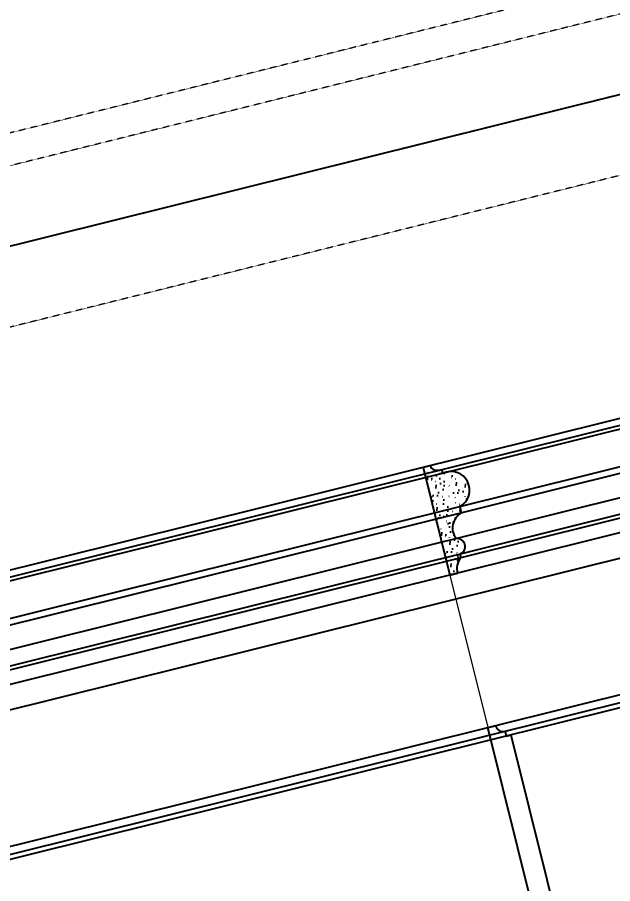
# Model space of a CAD drawing. Header units: inches. Extents: x 122939 to 389145, y 29603 to 574065.
# Drawn here: x 332364 to 332742, y 491236 to 491787 of the extents above; entities that cross this region are included whole.
import ezdxf

# ---------------------------------------------------------------- set-up
doc = ezdxf.new("R2010")
doc.units = ezdxf.units.IN
doc.header["$MEASUREMENT"] = 0
doc.linetypes.add('HIDDEN', pattern=[0.375, 0.25, -0.125])
for name, color, linetype, lineweight in [('A-Dim-ID', 9, 'Continuous', 20), ('Fabric', 253, 'Continuous', 0), ('GRC', 41, 'Continuous', 0)]:
    doc.layers.add(name, color=color, linetype=linetype, lineweight=lineweight)
doc.layers.add('A-WALL', color=7, linetype='Continuous')
doc.layers.add('gypsum', color=31, linetype='Continuous')
doc.styles.add('ST9', font='romans.shx', dxfattribs={"width": 0.8})
doc.dimstyles.new('DIM-20', dxfattribs={"dimscale": 1000, "dimtxt": 0.044, "dimasz": 0.035, "dimexe": 0.022, "dimexo": 0.022, "dimgap": 0.022, "dimtad": 1, "dimdec": 0, "dimzin": 0, "dimdsep": 46, "dimtxsty": 'ST9', "dimblk1": 'ARCHTICK', "dimblk2": 'ARCHTICK', "dimsah": 1, "dimcen": 0.088, "dimdle": 0.04, "dimclrd": 256, "dimclre": 256, "dimclrt": 3, "dimadec": 0, "dimazin": 0, "dimtfac": 1, "dimtdec": 0, "dimtix": 1, "dimtofl": 0, "dimtmove": 1, "dimatfit": 3, "dimldrblk": 'CLOSED', "dimfxl": 1, "dimtolj": 1, "dimtzin": 0, "dimarcsym": 0})

# ---------------------------------------------------------------- blocks, each defined once
blk = doc.blocks.new('win1')
at = {"color": 252, "linetype": 'HIDDEN', "ltscale": 0.5, "elevation": 0}
for points in [[(0, 2848.83), (1150, 2848.83), (1150, -101.17), (0, -101.17)], [(99.59, 2298.59), (1050.41, 2298.59), (1050.41, 398.59), (99.59, 398.59)], [(119.84, 2278.34), (1030.16, 2278.34), (1030.16, 418.83), (119.84, 418.83)]]:
    blk.add_lwpolyline(points, close=True, dxfattribs=at)
blk.add_lwpolyline([(50, 2798.83), (1100, 2798.83), (1100, -101.17), (50, -101.17), (50, 2798.83), (1100, 2798.83), (1100, -101.17)], dxfattribs=at)
blk = doc.blocks.new('M1')
at = {"layer": 'gypsum', "linetype": 'Continuous'}
h = blk.add_hatch(dxfattribs=at)
h.set_pattern_fill('GYPSUM', color=251, scale=36.842105, style=0, pattern_type=2)
h.set_pattern_definition([(360, (273234.79, 528507.015), (2e-15, 36.8421), [0, -36.8421]), (360, (273234.527, 528503.77), (2e-15, 36.8421), [0, -36.8421]), (360, (273237.11, 528504.44), (2e-15, 36.8421), [0, -36.8421]), (315, (273237.37, 528509.747), (36.8421, -9e-15), [0.2358, -51.8668]), (360, (273235.53, 528509.4), (2e-15, 36.8421), [0, -36.8421]), (360, (273235.53, 528509.4), (2e-15, 36.8421), [0, -36.8421]), (315, (273242.219, 528506.049), (36.8421, -9e-15), [0.2358, -51.8668]), (360, (273242.8, 528506.687), (2e-15, 36.8421), [0, -36.8421]), (360, (273242.8, 528506.687), (2e-15, 36.8421), [0, -36.8421]), (360, (273239.94, 528504.064), (2e-15, 36.8421), [0, -36.8421]), (315, (273244.39, 528504.474), (36.8421, -9e-15), [0.2358, -51.8668]), (315, (273244.39, 528504.474), (36.8421, -9e-15), [0.2358, -51.8668]), (315, (273242.807, 528509.432), (36.8421, -9e-15), [0.2358, -51.8668]), (315, (273242.807, 528509.432), (36.8421, -9e-15), [0.2358, -51.8668]), (360, (273243.383, 528510.347), (2e-15, 36.8421), [0, -36.8421]), (360, (273240.827, 528510.954), (2e-15, 36.8421), [0, -36.8421]), (360, (273246.932, 528510.374), (2e-15, 36.8421), [0, -36.8421]), (360, (273244.505, 528511.947), (2e-15, 36.8421), [0, -36.8421]), (360, (273234.93, 528514.797), (2e-15, 36.8421), [0, -36.8421]), (315, (273239.017, 528516.243), (36.8421, -9e-15), [0.2358, -51.8668]), (315, (273239.017, 528516.243), (36.8421, -9e-15), [0.2358, -51.8668]), (360, (273236.827, 528519.467), (2e-15, 36.8421), [0, -36.8421]), (360, (273236.09, 528517.082), (2e-15, 36.8421), [0, -36.8421]), (360, (273235.245, 528524.425), (2e-15, 36.8421), [0, -36.8421]), (360, (273234.507, 528522.04), (2e-15, 36.8421), [0, -36.8421]), (315, (273239.005, 528526.003), (36.8421, -9e-15), [0.2358, -51.8668]), (315, (273239.005, 528526.003), (36.8421, -9e-15), [0.2358, -51.8668]), (360, (273243.625, 528515.488), (2e-15, 36.8421), [0, -36.8421]), (315, (273244.105, 528519.5), (36.8421, -9e-15), [0.2358, -51.8668]), (360, (273244.096, 528516.754), (2e-15, 36.8421), [0, -36.8421]), (360, (273244.096, 528516.754), (2e-15, 36.8421), [0, -36.8421]), (315, (273242.523, 528524.457), (36.8421, -9e-15), [0.2358, -51.8668]), (315, (273241.934, 528521.074), (36.8421, -9e-15), [0.2358, -51.8668]), (315, (273241.934, 528521.074), (36.8421, -9e-15), [0.2358, -51.8668]), (315, (273241.934, 528521.074), (36.8421, -9e-15), [0.2358, -51.8668]), (315, (273235.012, 528526.818), (36.8421, -9e-15), [0.2358, -51.8668]), (315, (273235.012, 528526.818), (36.8421, -9e-15), [0.2358, -51.8668]), (360, (273236.565, 528531.054), (2e-15, 36.8421), [0, -36.8421]), (360, (273236.143, 528538.297), (2e-15, 36.8421), [0, -36.8421]), (360, (273235.88, 528535.053), (2e-15, 36.8421), [0, -36.8421]), (360, (273238.463, 528535.724), (2e-15, 36.8421), [0, -36.8421]), (360, (273237.725, 528533.34), (2e-15, 36.8421), [0, -36.8421]), (315, (273240.653, 528532.5), (36.8421, -9e-15), [0.2358, -51.8668]), (360, (273242.463, 528527.21), (2e-15, 36.8421), [0, -36.8421]), (360, (273242.463, 528527.21), (2e-15, 36.8421), [0, -36.8421]), (360, (273245.26, 528531.744), (2e-15, 36.8421), [0, -36.8421]), (360, (273245.02, 528526.604), (2e-15, 36.8421), [0, -36.8421]), (360, (273246.14, 528528.203), (2e-15, 36.8421), [0, -36.8421]), (315, (273243.57, 528537.33), (36.8421, -9e-15), [0.2358, -51.8668]), (315, (273243.57, 528537.33), (36.8421, -9e-15), [0.2358, -51.8668]), (315, (273245.74, 528535.755), (36.8421, -9e-15), [0.2358, -51.8668]), (360, (273244.15, 528537.97), (2e-15, 36.8421), [0, -36.8421]), (360, (273245.732, 528533.01), (2e-15, 36.8421), [0, -36.8421]), (360, (273245.732, 528533.01), (2e-15, 36.8421), [0, -36.8421]), (315, (273250.58, 528503.512), (36.8421, -9e-15), [0.2358, -51.8668]), (360, (273252.315, 528503.59), (2e-15, 36.8421), [0, -36.8421]), (360, (273250.403, 528505.074), (2e-15, 36.8421), [0, -36.8421]), (360, (273250.403, 528505.074), (2e-15, 36.8421), [0, -36.8421]), (360, (273249.67, 528506.44), (2e-15, 36.8421), [0, -36.8421]), (360, (273255.97, 528506.47), (2e-15, 36.8421), [0, -36.8421]), (360, (273252.787, 528504.855), (2e-15, 36.8421), [0, -36.8421]), (360, (273253.86, 528506.66), (2e-15, 36.8421), [0, -36.8421]), (315, (273248.997, 528508.316), (36.8421, -9e-15), [0.2358, -51.8668]), (315, (273248.997, 528508.316), (36.8421, -9e-15), [0.2358, -51.8668]), (360, (273248.917, 528513.175), (2e-15, 36.8421), [0, -36.8421]), (315, (273253.693, 528508.798), (36.8421, -9e-15), [0.2358, -51.8668]), (360, (273254.39, 528511.43), (2e-15, 36.8421), [0, -36.8421]), (360, (273256.972, 528512.1), (2e-15, 36.8421), [0, -36.8421]), (360, (273256.235, 528509.715), (2e-15, 36.8421), [0, -36.8421]), (360, (273256.235, 528509.715), (2e-15, 36.8421), [0, -36.8421]), (360, (273253.26, 528512.057), (2e-15, 36.8421), [0, -36.8421]), (315, (273260.745, 528503.918), (36.8421, -9e-15), [0.2358, -51.8668]), (315, (273260.745, 528503.918), (36.8421, -9e-15), [0.2358, -51.8668]), (360, (273257.817, 528504.757), (2e-15, 36.8421), [0, -36.8421]), (360, (273265.352, 528503.162), (2e-15, 36.8421), [0, -36.8421]), (315, (273260.16, 528513.538), (36.8421, -9e-15), [0.2358, -51.8668]), (360, (273258.555, 528507.14), (2e-15, 36.8421), [0, -36.8421]), (360, (273258.555, 528507.14), (2e-15, 36.8421), [0, -36.8421]), (315, (273264.25, 528512.132), (36.8421, -9e-15), [0.2358, -51.8668]), (315, (273263.662, 528508.748), (36.8421, -9e-15), [0.2358, -51.8668]), (360, (273264.24, 528509.387), (2e-15, 36.8421), [0, -36.8421]), (360, (273264.24, 528509.387), (2e-15, 36.8421), [0, -36.8421]), (360, (273264.24, 528509.387), (2e-15, 36.8421), [0, -36.8421]), (315, (273265.833, 528507.173), (36.8421, -9e-15), [0.2358, -51.8668]), (315, (273265.833, 528507.173), (36.8421, -9e-15), [0.2358, -51.8668]), (360, (273265.824, 528504.43), (2e-15, 36.8421), [0, -36.8421]), (315, (273270.44, 528511.016), (36.8421, -9e-15), [0.2358, -51.8668]), (315, (273270.44, 528511.016), (36.8421, -9e-15), [0.2358, -51.8668]), (360, (273271.113, 528509.14), (2e-15, 36.8421), [0, -36.8421]), (315, (273250.35, 528539.598), (36.8421, -9e-15), [0.2358, -51.8668]), (315, (273250.35, 528539.598), (36.8421, -9e-15), [0.2358, -51.8668]), (315, (273250.296, 528518.383), (36.8421, -9e-15), [0.2358, -51.8668]), (360, (273252.573, 528516.056), (2e-15, 36.8421), [0, -36.8421]), (360, (273249.39, 528514.44), (2e-15, 36.8421), [0, -36.8421]), (360, (273249.39, 528514.44), (2e-15, 36.8421), [0, -36.8421]), (315, (273256.168, 528514.352), (36.8421, -9e-15), [0.2358, -51.8668]), (315, (273256.168, 528514.352), (36.8421, -9e-15), [0.2358, -51.8668]), (360, (273253.38, 528519.706), (2e-15, 36.8421), [0, -36.8421]), (360, (273254.42, 528514.342), (2e-15, 36.8421), [0, -36.8421]), (315, (273248.713, 528523.341), (36.8421, -9e-15), [0.2358, -51.8668]), (360, (273250.12, 528520.1), (2e-15, 36.8421), [0, -36.8421]), (360, (273249.385, 528521.467), (2e-15, 36.8421), [0, -36.8421]), (360, (273249.385, 528521.467), (2e-15, 36.8421), [0, -36.8421]), (315, (273254.757, 528524.914), (36.8421, -9e-15), [0.2358, -51.8668]), (360, (273253.85, 528520.972), (2e-15, 36.8421), [0, -36.8421]), (360, (273253.575, 528521.685), (2e-15, 36.8421), [0, -36.8421]), (360, (273253.575, 528521.685), (2e-15, 36.8421), [0, -36.8421]), (360, (273257.72, 528518.59), (2e-15, 36.8421), [0, -36.8421]), (315, (273261.81, 528520.034), (36.8421, -9e-15), [0.2358, -51.8668]), (360, (273263.62, 528514.745), (2e-15, 36.8421), [0, -36.8421]), (360, (273263.62, 528514.745), (2e-15, 36.8421), [0, -36.8421]), (360, (273258.88, 528520.873), (2e-15, 36.8421), [0, -36.8421]), (360, (273257.3, 528525.83), (2e-15, 36.8421), [0, -36.8421]), (360, (273257.035, 528522.588), (2e-15, 36.8421), [0, -36.8421]), (360, (273259.62, 528523.258), (2e-15, 36.8421), [0, -36.8421]), (315, (273264.726, 528524.865), (36.8421, -9e-15), [0.2358, -51.8668]), (360, (273265.306, 528525.503), (2e-15, 36.8421), [0, -36.8421]), (360, (273265.306, 528525.503), (2e-15, 36.8421), [0, -36.8421]), (360, (273248.568, 528526.63), (2e-15, 36.8421), [0, -36.8421]), (360, (273251.025, 528530.698), (2e-15, 36.8421), [0, -36.8421]), (360, (273250.553, 528529.43), (2e-15, 36.8421), [0, -36.8421]), (360, (273255.452, 528527.546), (2e-15, 36.8421), [0, -36.8421]), (360, (273254.895, 528528.314), (2e-15, 36.8421), [0, -36.8421]), (360, (273254.21, 528532.313), (2e-15, 36.8421), [0, -36.8421]), (360, (273256.055, 528530.6), (2e-15, 36.8421), [0, -36.8421]), (315, (273251.93, 528534.64), (36.8421, -9e-15), [0.2358, -51.8668]), (360, (273251.755, 528536.356), (2e-15, 36.8421), [0, -36.8421]), (360, (273251.755, 528536.356), (2e-15, 36.8421), [0, -36.8421]), (360, (273251.02, 528537.723), (2e-15, 36.8421), [0, -36.8421]), (360, (273256.55, 528534.96), (2e-15, 36.8421), [0, -36.8421]), (360, (273256.08, 528533.695), (2e-15, 36.8421), [0, -36.8421]), (360, (273255.21, 528537.942), (2e-15, 36.8421), [0, -36.8421]), (315, (273258.87, 528528.342), (36.8421, -9e-15), [0.2358, -51.8668]), (360, (273258.036, 528528.216), (2e-15, 36.8421), [0, -36.8421]), (360, (273260.42, 528532.578), (2e-15, 36.8421), [0, -36.8421]), (360, (273260.42, 528532.578), (2e-15, 36.8421), [0, -36.8421]), (315, (273265.315, 528528.248), (36.8421, -9e-15), [0.2358, -51.8668]), (315, (273262.862, 528527.527), (36.8421, -9e-15), [0.2358, -51.8668]), (315, (273262.862, 528527.527), (36.8421, -9e-15), [0.2358, -51.8668]), (315, (273262.862, 528527.527), (36.8421, -9e-15), [0.2358, -51.8668]), (315, (273257.458, 528538.904), (36.8421, -9e-15), [0.2358, -51.8668]), (360, (273259.735, 528536.577), (2e-15, 36.8421), [0, -36.8421]), (360, (273259.735, 528536.577), (2e-15, 36.8421), [0, -36.8421]), (315, (273264.51, 528534.024), (36.8421, -9e-15), [0.2358, -51.8668]), (315, (273264.51, 528534.024), (36.8421, -9e-15), [0.2358, -51.8668]), (360, (273262.32, 528537.247), (2e-15, 36.8421), [0, -36.8421]), (360, (273261.582, 528534.863), (2e-15, 36.8421), [0, -36.8421]), (360, (273269.723, 528514.165), (2e-15, 36.8421), [0, -36.8421]), (360, (273266.416, 528519.28), (2e-15, 36.8421), [0, -36.8421]), (360, (273266.175, 528514.138), (2e-15, 36.8421), [0, -36.8421]), (360, (273267.296, 528515.738), (2e-15, 36.8421), [0, -36.8421]), (315, (273266.897, 528523.29), (36.8421, -9e-15), [0.2358, -51.8668]), (360, (273266.888, 528520.545), (2e-15, 36.8421), [0, -36.8421]), (360, (273266.888, 528520.545), (2e-15, 36.8421), [0, -36.8421]), (360, (273268.875, 528528.128), (2e-15, 36.8421), [0, -36.8421]), (360, (273266.32, 528528.734), (2e-15, 36.8421), [0, -36.8421]), (360, (273269.997, 528529.727), (2e-15, 36.8421), [0, -36.8421]), (315, (273269.598, 528537.28), (36.8421, -9e-15), [0.2358, -51.8668]), (315, (273267.427, 528538.854), (36.8421, -9e-15), [0.2358, -51.8668]), (360, (273269.59, 528534.534), (2e-15, 36.8421), [0, -36.8421]), (360, (273269.117, 528533.27), (2e-15, 36.8421), [0, -36.8421]), (360, (273269.117, 528533.27), (2e-15, 36.8421), [0, -36.8421]), (360, (273269.117, 528533.27), (2e-15, 36.8421), [0, -36.8421]), (360, (273260, 528539.82), (2e-15, 36.8421), [0, -36.8421]), (360, (273268.006, 528539.493), (2e-15, 36.8421), [0, -36.8421])])
edge = h.paths.add_edge_path()
edge.add_arc((272491.1, 527822.19), 11.88, 283.9461, 462.7163)
edge.add_line((272488.49, 527833.78), (272488.49, 527836.1))
edge.add_ellipse((272488.49, 527840.44), major_axis=(-6.53, 0), ratio=0.663806, start_angle=0, end_angle=90, ccw=False)
edge.add_line((272481.96, 527840.44), (272477.37, 527840.44))
edge.add_line((272477.37, 527840.44), (272477.37, 527769.98))
edge.add_line((272477.37, 527769.98), (272482.47, 527769.98))
edge.add_arc((272492.17, 527770.83), 9.73, 123.9206, 185.0555, ccw=False)
edge.add_line((272486.74, 527778.91), (272486.74, 527781.29))
edge.add_arc((272486.19, 527786.41), 5.15, 276.0442, 443.9558)
edge.add_arc((272497.07, 527795.81), 11.18, 106.1159, 202.4548, ccw=False)
edge.add_spline(control_points=[(272493.97, 527806.55), (272493.97, 527807.92), (272493.97, 527809.29), (272493.97, 527810.66)], knot_values=[0, 0, 0, 0, 0.167192, 0.167192, 0.167192, 0.167192], degree=3, periodic=0)
for p, q in [((272477.37, 527840.44), (272477.37, 527769.98)), ((272481.96, 527840.44), (272477.37, 527840.44)), ((272488.49, 527836.1), (272488.49, 527833.78)), ((272486.74, 527781.29), (272486.74, 527778.91)), ((272477.37, 527769.98), (272482.47, 527769.98))]:
    blk.add_line(p, q, dxfattribs=at)
for centre, radius, start, end in [((272491.1, 527822.19), 11.88, 283.9461, 102.7163), ((272497.07, 527795.81), 11.18, 106.1159, 202.4548), ((272486.19, 527786.41), 5.15, 276.0442, 83.9558), ((272492.17, 527770.83), 9.73, 123.9206, 185.0555)]:
    blk.add_arc(centre, radius, start, end, dxfattribs=at)
blk.add_ellipse((272488.49, 527840.44), major_axis=(-6.53, 0), ratio=0.663806, start_param=0, end_param=1.570796, dxfattribs=at)
blk.add_spline([(272493.97, 527810.66), (272493.97, 527806.55)], degree=3, dxfattribs=at)
blk = doc.blocks.new('curtain')
at = {"layer": 'Fabric', "lineweight": 0}
for points, knots in [([(99.48, 2829.2, 0), (272.57, 2118.15, 0), (390.15, 1765.72, 0), (753.43, 1301.73, 0), (973.76, 1125.49, 0), (1143.24, 1129.53, 0), (1245.84, 1147.84, 0), (1372.97, 1221.2, 0)], [393.476934, 393.476934, 393.476934, 393.476934, 756.841523, 881.937441, 1071.680382, 1208.200709, 1265.355331, 1265.355331, 1265.355331, 1265.355331]), ([(110.11, 2805.77, 0), (297.72, 2232.85, 0), (459.15, 1787.61, 0), (825.44, 1351.53, 0), (1045.76, 1175.3, 0), (1215.44, 1179.34, 0), (1318.3, 1197.72, 0), (1372.97, 1221.2, 0), (1372.97, 1221.2, 0), (1372.97, 1221.2, 0), (1372.97, 1221.2, 0)], [348.612572, 348.612572, 348.612572, 348.612572, 756.841523, 881.937441, 1071.680382, 1208.200709, 1265.782785, 1265.782785, 1265.782785, 1265.786307, 1265.786307, 1265.786307, 1265.786307])]:
    blk.add_open_spline(points, degree=3, knots=knots, dxfattribs=at)
blk = doc.blocks.new('_ARCHTICK')
at = {"color": 0, "linetype": 'ByBlock', "const_width": 0.15}
blk.add_lwpolyline([(-0.5, -0.5), (0.5, 0.5)], dxfattribs=at)
blk = doc.blocks.new('*D255')
at = {"layer": 'A-Dim-ID', "lineweight": -2, "transparency": 16777216}
for p, q in [((332900.66, 491228.31), (332836.05, 491488.01)), ((332880.18, 491476.32), (330958.59, 490998.23)), ((330993.76, 491022.56), (330992.1, 491029.24))]:
    blk.add_line(p, q, dxfattribs=at)
at = {"layer": 'Defpoints', "color": 0, "transparency": 16777216}
for p in [(332905.97, 491206.96, 0), (330997.41, 491007.89), (330999.07, 491001.21, 0)]:
    blk.add_point(p, dxfattribs=at)
at = {"layer": 'A-Dim-ID', "lineweight": -2, "transparency": 16777216, "xscale": 35, "yscale": 35, "zscale": 35}
for p, rotation in [((332841.36, 491466.66), 13.9714232829857), ((330997.41, 491007.89), 193.9714232829857)]:
    blk.add_blockref('_ARCHTICK', p, dxfattribs=dict(at, rotation=rotation))
at = {"layer": 'A-Dim-ID', "color": 3, "transparency": 16777216, "insert": (331946.33, 491334.66), "char_height": 44, "attachment_point": 5, "rotation": 13.9714, "style": 'ST9'}
blk.add_mtext('\\A1;1900', dxfattribs=at)
blk = doc.blocks.new('_CLOSED')
at = {"color": 0, "linetype": 'ByBlock'}
for p, q in [((-1, 0.167), (0, 0)), ((-1, 0.167), (-1, -0.167)), ((0, 0), (-1, -0.167)), ((0, 0), (-1, 0))]:
    blk.add_line(p, q, dxfattribs=at)

msp = doc.modelspace()

# ---------------------------------------------------------------- linework, layer by layer
at = {"layer": 'A-WALL', "elevation": 0}
msp.add_lwpolyline([(333421.067, 492987.832), (333674.576, 491968.895), (330928.311, 491285.629), (330674.801, 492304.566)], close=True, dxfattribs=at)
at = {"layer": 'GRC'}
msp.add_line((332638.856, 491432.503, 0), (332663, 491335.461, 0), dxfattribs=at)
at = {"layer": 'gypsum', "elevation": 0}
for points in [[(331945.862, 491332.697), (332116.715, 490645.983), (333755.111, 491053.613), (333584.258, 491740.327)], [(331951.118, 491329.535), (332119.877, 490651.239), (333749.855, 491056.774), (333581.096, 491735.071)], [(331953.934, 491327.841), (332121.571, 490654.055), (333747.039, 491058.468), (333579.402, 491732.255)], [(331981.99, 491310.965), (332138.448, 490682.11), (333718.983, 491075.345), (333562.526, 491704.199)], [(331986.925, 491307.996), (332141.416, 490687.045), (333714.049, 491078.313), (333559.557, 491699.264)], [(332005.123, 491297.049), (332152.363, 490705.243), (333695.851, 491089.26), (333548.61, 491681.066)], [(332017.543, 491289.578), (332159.834, 490717.664), (333683.43, 491096.732), (333541.139, 491668.646)], [(332020.425, 491287.844), (332161.568, 490720.545), (333680.549, 491098.465), (333539.406, 491665.764)], [(332031.252, 491281.332), (332168.081, 490731.372), (333669.722, 491104.978), (333532.893, 491654.938)], [(332152.437, 491208.434), (332240.978, 490852.557), (333548.536, 491177.876), (333459.995, 491533.752)], [(332158.488, 491204.794), (332244.618, 490858.608), (333542.486, 491181.515), (333456.355, 491527.701)], [(332162.123, 491202.607), (332246.805, 490862.244), (333538.85, 491183.702), (333454.168, 491524.066)]]:
    msp.add_lwpolyline(points, close=True, dxfattribs=at)
msp.add_lwpolyline([(332710.892, 491142.967), (332663, 491335.461), (332667.852, 491336.668, 0.3946714), (332673.91, 491333.03), (332674.634, 491330.119), (332677.545, 491330.843), (332723.508, 491146.106)], format="xyb", dxfattribs=at)

# ---------------------------------------------------------------- block references
at = {"rotation": 283.9714232829857}
msp.add_blockref('curtain', (330592.327, 492644.184, 0), dxfattribs=at)
at = {"layer": 'GRC', "rotation": 283.9714232829857}
msp.add_blockref('win1', (330760.902, 492377.512, 0), dxfattribs=at)
at = {"layer": 'gypsum', "lineweight": 0, "rotation": 13.97142328299167}
msp.add_blockref('M1', (195646.072, -86510.436, 0), dxfattribs=at)

# ---------------------------------------------------------------- dimensions: what is measured, and where the dimension line sits
at = {"layer": 'A-Dim-ID'}
dim = msp.add_linear_dim(base=(330997.411, 491007.891, 0), p1=(332905.975, 491206.96, 0), p2=(330999.073, 491001.214, 0), angle=13.97142, dimstyle='DIM-20', dxfattribs=at)
dim.commit()
dim.dimension.update_dxf_attribs({"geometry": '*D255', "text_midpoint": (331956.956, 491291.966, 0), "dimtype": 160})

doc.saveas('drawing.dxf')
